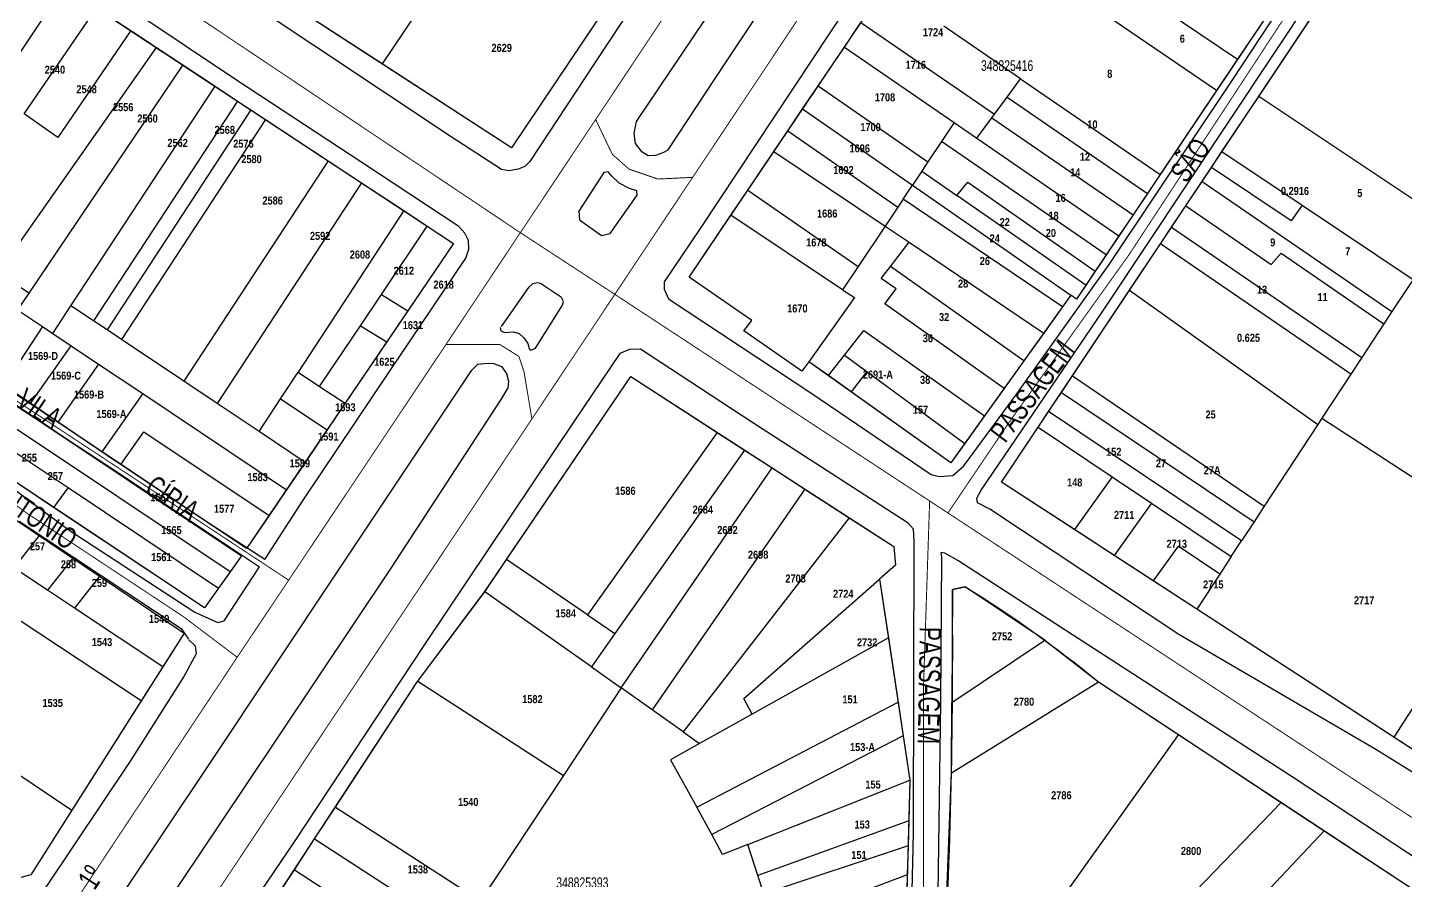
# Model space of a CAD drawing. Extents: x 203136 to 205923, y 4839890 to 4842982.
# Drawn here: x 205086 to 205344.3, y 4841258 to 4841417.9 of the extents above; entities that cross this region are included whole.
import ezdxf
from ezdxf.enums import TextEntityAlignment as Align

# ---------------------------------------------------------------- set-up
doc = ezdxf.new("R2010")
doc.units = 0
doc.header["$LTSCALE"] = 1.5
doc.header["$MEASUREMENT"] = 0
for name, color, linetype in [('CD_MALHA_LOTES', 40, 'CONTINUOUS'), ('CD_TXT_QUADRA', 7, 'CONTINUOUS'), ('RU-QUADRAS', 210, 'CONTINUOUS'), ('SV-EIXO-RUA-N-PAV', 6, 'CONTINUOUS'), ('SV-EIXO-RUA-PAV', 20, 'CONTINUOUS'), ('SV-RUA-NAO-PAV-S-GUIA-C-GUIA', 7, 'CONTINUOUS'), ('SV-RUA-PAVIM-S-GUIA-C-GUIA', 7, 'CONTINUOUS'), ('SV-TXT-RUA-N-PAV-S-GUIA-C-GUIA', 7, 'CONTINUOUS'), ('SV-TXT-RUA-PAV-S-GUIA-C-GUIA', 7, 'CONTINUOUS'), ('Th_NmrPort', 1, 'CONTINUOUS')]:
    doc.layers.add(name, color=color, linetype=linetype)
doc.styles.add('ARIAL', font='ARIAL.TTF')
doc.styles.get("Standard").update_dxf_attribs({"font": 'swisscbo.ttf'})

msp = doc.modelspace()

# ---------------------------------------------------------------- linework, layer by layer
at = {"layer": 'CD_MALHA_LOTES', "linetype": 'Continuous'}
for p, q in [((205316.76, 4841404.97), (205348.54, 4841452.64)), ((205177.5, 4841448.43), (205152.48, 4841411.08)), ((205201.74, 4841432.59), (205176.72, 4841395.35)), ((205068.89, 4841389.47), (205092.83, 4841425.53)), ((205292.27, 4841425.79), (205312.79, 4841411.97)), ((205085.36, 4841401.69), (205098.94, 4841421.51)), ((205098.94, 4841421.51), (205105.34, 4841417.29)), ((205152.48, 4841411.08), (205137.61, 4841420.72)), ((205308.85, 4841406.1), (205288.5, 4841419.97)), ((205105.34, 4841417.29), (205091.7, 4841397.26)), ((205105.34, 4841417.29), (205110.15, 4841414.12)), ((205239.1, 4841414.21), (205242.21, 4841418.82)), ((205242.21, 4841418.82), (205267.23, 4841401.64)), ((205272.14, 4841408.26), (205257.74, 4841418.15)), ((205316.82, 4841417.97), (205312.79, 4841411.97)), ((205080.53, 4841371.91), (205110.15, 4841414.12)), ((205110.15, 4841414.12), (205115.09, 4841410.86)), ((205234.22, 4841406.97), (205239.1, 4841414.21)), ((205239.1, 4841414.21), (205259.68, 4841400.07)), ((205312.79, 4841411.97), (205308.85, 4841406.1)), ((205115.09, 4841410.86), (205086.24, 4841368.09)), ((205115.09, 4841410.86), (205121.15, 4841406.87)), ((205176.72, 4841395.35), (205152.48, 4841411.08)), ((205094.15, 4841365.72), (205121.15, 4841406.87)), ((205121.15, 4841406.87), (205125.35, 4841404.1)), ((205231.28, 4841402.61), (205234.22, 4841406.97)), ((205234.22, 4841406.97), (205254.76, 4841392.7)), ((205269.6, 4841404.84), (205272.14, 4841408.26)), ((205272.14, 4841408.26), (205298.26, 4841390.31)), ((205308.85, 4841406.1), (205298.26, 4841390.31)), ((205125.35, 4841404.1), (205098.37, 4841362.9)), ((205125.35, 4841404.1), (205127.89, 4841402.42)), ((205267.23, 4841401.64), (205269.6, 4841404.84)), ((205269.6, 4841404.84), (205295.89, 4841386.79)), ((205309.86, 4841394.62), (205316.76, 4841404.97)), ((205352.51, 4841381.08), (205316.76, 4841404.97)), ((205091.7, 4841397.26), (205085.36, 4841401.69)), ((205127.89, 4841402.42), (205100.91, 4841361.2)), ((205127.89, 4841402.42), (205130.62, 4841400.62)), ((205228.51, 4841398.51), (205231.28, 4841402.61)), ((205231.28, 4841402.61), (205251.84, 4841388.33)), ((205263.91, 4841397.17), (205266.72, 4841400.96)), ((205266.72, 4841400.96), (205267.23, 4841401.64)), ((205266.72, 4841400.96), (205293.2, 4841382.78)), ((205130.62, 4841400.62), (205103.62, 4841359.39)), ((205130.62, 4841400.62), (205142.37, 4841392.88)), ((205225.91, 4841394.66), (205228.51, 4841398.51)), ((205228.51, 4841398.51), (205249.09, 4841384.2)), ((205259.68, 4841400.07), (205257.29, 4841396.5)), ((205259.68, 4841400.07), (205263.91, 4841397.17)), ((205257.29, 4841396.5), (205254.76, 4841392.7)), ((205288.17, 4841375.28), (205257.29, 4841396.5)), ((205263.91, 4841397.17), (205290.57, 4841378.85)), ((205221.03, 4841387.42), (205225.91, 4841394.66)), ((205225.91, 4841394.66), (205246.72, 4841380.65)), ((205307.89, 4841391.66), (205309.86, 4841394.62)), ((205309.86, 4841394.62), (205324.89, 4841384.58)), ((205142.37, 4841392.88), (205115.32, 4841351.57)), ((205142.37, 4841392.88), (205148.62, 4841388.76)), ((205253.6, 4841390.96), (205251.84, 4841388.33)), ((205254.76, 4841392.7), (205253.6, 4841390.96)), ((205253.6, 4841390.96), (205260.19, 4841386.38)), ((205306.13, 4841389.02), (205307.89, 4841391.66)), ((205322.84, 4841381.66), (205307.89, 4841391.66)), ((205148.62, 4841388.76), (205121.54, 4841347.41)), ((205148.62, 4841388.76), (205156.52, 4841383.56)), ((205250.11, 4841385.73), (205251.84, 4841388.33)), ((205251.84, 4841388.33), (205281.56, 4841367.7)), ((205260.19, 4841386.38), (205262.22, 4841388.9)), ((205262.22, 4841388.9), (205286.11, 4841372.22)), ((205298.26, 4841390.31), (205295.89, 4841386.79)), ((205303.09, 4841384.47), (205306.13, 4841389.02)), ((205306.13, 4841389.02), (205341.71, 4841364.63)), ((205217.83, 4841382.68), (205221.03, 4841387.42)), ((205221.03, 4841387.42), (205241.67, 4841373.08)), ((205250.11, 4841385.73), (205249.09, 4841384.2)), ((205280, 4841365.51), (205250.11, 4841385.73)), ((205284.34, 4841369.57), (205260.19, 4841386.38)), ((205295.89, 4841386.79), (205293.2, 4841382.78)), ((205156.52, 4841383.56), (205136.71, 4841353.3)), ((205156.52, 4841383.56), (205160.93, 4841380.65)), ((205249.09, 4841384.2), (205246.72, 4841380.65)), ((205293.2, 4841382.78), (205290.57, 4841378.85)), ((205300.44, 4841380.49), (205303.09, 4841384.47)), ((205303.09, 4841384.47), (205319.11, 4841373.46)), ((205324.89, 4841384.58), (205322.84, 4841381.66)), ((205324.89, 4841384.58), (205345.68, 4841370.68)), ((205152.33, 4841367.85), (205160.93, 4841380.65)), ((205160.93, 4841380.65), (205165.84, 4841377.41)), ((205210.03, 4841371.12), (205217.83, 4841382.68)), ((205238.76, 4841368.73), (205217.83, 4841382.68)), ((205246.72, 4841380.65), (205241.67, 4841373.08)), ((205246.72, 4841380.65), (205251.23, 4841377.62)), ((205298.35, 4841377.35), (205300.44, 4841380.49)), ((205300.44, 4841380.49), (205336.09, 4841356.06)), ((205247.76, 4841373.11), (205251.23, 4841377.62)), ((205251.23, 4841377.62), (205276.49, 4841360.62)), ((205290.57, 4841378.85), (205288.17, 4841375.28)), ((205165.84, 4841377.41), (205157.29, 4841364.8)), ((205288.17, 4841375.28), (205286.11, 4841372.22)), ((205292.53, 4841368.63), (205298.35, 4841377.35)), ((205334.02, 4841352.91), (205298.35, 4841377.35)), ((205319.11, 4841373.46), (205320.97, 4841375.6)), ((205320.97, 4841375.6), (205340.23, 4841362.37)), ((205241.67, 4841373.08), (205238.76, 4841368.73)), ((205246, 4841370.83), (205247.76, 4841373.11)), ((205272.76, 4841355.4), (205247.76, 4841373.11)), ((205086.24, 4841368.09), (205080.53, 4841371.91)), ((205221.76, 4841362.95), (205210.03, 4841371.12)), ((205248.83, 4841368.89), (205246, 4841370.83)), ((205286.11, 4841372.22), (205284.34, 4841369.57)), ((205345.68, 4841370.68), (205341.71, 4841364.63)), ((205086.24, 4841368.09), (205084.14, 4841364.97)), ((205148.39, 4841361.99), (205152.33, 4841367.85)), ((205152.33, 4841367.85), (205157.29, 4841364.8)), ((205240.98, 4841367.26), (205232.43, 4841355.25)), ((205238.76, 4841368.73), (205240.98, 4841367.26)), ((205246.7, 4841366.11), (205248.83, 4841368.89)), ((205281.56, 4841367.7), (205280, 4841365.51)), ((205282.59, 4841366.98), (205281.56, 4841367.7)), ((205281.84, 4841352.58), (205292.53, 4841368.63)), ((205284.34, 4841369.57), (205282.59, 4841366.98)), ((205292.53, 4841368.63), (205327.84, 4841343.49)), ((205084.14, 4841364.97), (205088.8, 4841361.86)), ((205090.76, 4841360.55), (205094.15, 4841365.72)), ((205098.37, 4841362.9), (205094.15, 4841365.72)), ((205157.29, 4841364.8), (205153.33, 4841358.95)), ((205269.08, 4841350.25), (205246.7, 4841366.11)), ((205280, 4841365.51), (205276.49, 4841360.62)), ((205100.91, 4841361.2), (205098.37, 4841362.9)), ((205220.28, 4841361.01), (205221.76, 4841362.95)), ((205340.23, 4841362.37), (205336.09, 4841356.06)), ((205341.71, 4841364.63), (205340.23, 4841362.37)), ((205088.8, 4841361.86), (205081.52, 4841350.68)), ((205088.8, 4841361.86), (205090.76, 4841360.55)), ((205090.76, 4841360.55), (205094.2, 4841358.24)), ((205103.62, 4841359.39), (205100.91, 4841361.2)), ((205140.75, 4841350.63), (205148.39, 4841361.99)), ((205148.39, 4841361.99), (205153.33, 4841358.95)), ((205231.15, 4841353.45), (205220.28, 4841361.01)), ((205239.12, 4841356.48), (205242.78, 4841361.12)), ((205242.78, 4841361.12), (205265.39, 4841345.1)), ((205276.49, 4841360.62), (205272.76, 4841355.4)), ((205086.52, 4841347.34), (205094.2, 4841358.24)), ((205094.2, 4841358.24), (205099.34, 4841354.81)), ((205115.32, 4841351.57), (205103.62, 4841359.39)), ((205153.33, 4841358.95), (205145.54, 4841347.46)), ((205099.34, 4841354.81), (205091.67, 4841343.9)), ((205099.34, 4841354.81), (205107.61, 4841349.28)), ((205232.43, 4841355.25), (205231.15, 4841353.45)), ((205236.1, 4841352.64), (205232.43, 4841355.25)), ((205236.1, 4841352.64), (205239.12, 4841356.48)), ((205239.12, 4841356.48), (205243.32, 4841353.4)), ((205272.76, 4841355.4), (205269.08, 4841350.25)), ((205336.09, 4841356.06), (205334.02, 4841352.91)), ((205133.43, 4841348.3), (205136.71, 4841353.3)), ((205136.71, 4841353.3), (205140.75, 4841350.63)), ((205175.77, 4841318.15), (205199.06, 4841352.5)), ((205199.06, 4841352.5), (205215.26, 4841342.01)), ((205240.35, 4841349.61), (205236.1, 4841352.64)), ((205243.32, 4841353.4), (205240.35, 4841349.61)), ((205243.32, 4841353.4), (205261.69, 4841339.94)), ((205279.78, 4841349.49), (205281.84, 4841352.58)), ((205281.84, 4841352.58), (205317.8, 4841328.19)), ((205334.02, 4841352.91), (205328.6, 4841344.64)), ((205086.52, 4841347.34), (205081.52, 4841350.68)), ((205107.61, 4841349.28), (205099.93, 4841338.37)), ((205107.61, 4841349.28), (205134.56, 4841331.25)), ((205121.54, 4841347.41), (205115.32, 4841351.57)), ((205140.75, 4841350.63), (205145.54, 4841347.46)), ((205259.07, 4841336.27), (205240.35, 4841349.61)), ((205269.08, 4841350.25), (205265.39, 4841345.1)), ((205277.38, 4841345.9), (205279.78, 4841349.49)), ((205279.78, 4841349.49), (205315.88, 4841325.26)), ((205083.84, 4841347.1), (205126.1, 4841318.84)), ((205091.67, 4841343.9), (205086.52, 4841347.34)), ((205129.41, 4841342.14), (205121.54, 4841347.41)), ((205129.41, 4841342.14), (205133.43, 4841348.3)), ((205133.43, 4841348.3), (205142.19, 4841342.51)), ((205145.54, 4841347.46), (205142.19, 4841342.51)), ((205123.98, 4841315.87), (205081.71, 4841344.13)), ((205265.39, 4841345.1), (205261.69, 4841339.94)), ((205275.45, 4841343), (205277.38, 4841345.9)), ((205313.51, 4841321.65), (205277.38, 4841345.9)), ((205328.6, 4841344.64), (205327.84, 4841343.49)), ((205328.6, 4841344.64), (205365.25, 4841320.87)), ((205099.93, 4841338.37), (205091.67, 4841343.9)), ((205103.5, 4841335.98), (205107.83, 4841342.13)), ((205107.83, 4841342.13), (205131.3, 4841326.44)), ((205138.03, 4841336.38), (205129.41, 4841342.14)), ((205142.19, 4841342.51), (205138.03, 4841336.38)), ((205215.26, 4841342.01), (205190.93, 4841307.81)), ((205215.26, 4841342.01), (205220.41, 4841338.68)), ((205268.56, 4841332.67), (205275.45, 4841343)), ((205275.45, 4841343), (205289.31, 4841333.7)), ((205327.84, 4841343.49), (205317.8, 4841328.19)), ((205261.69, 4841339.94), (205259.07, 4841336.27)), ((205084.04, 4841338.06), (205093.62, 4841331.65)), ((205103.5, 4841335.98), (205099.93, 4841338.37)), ((205138.03, 4841336.38), (205134.56, 4841331.25)), ((205220.41, 4841338.68), (205196.09, 4841304.3)), ((205220.41, 4841338.68), (205225.58, 4841335.33)), ((205090.9, 4841327.95), (205081.31, 4841334.34)), ((205127.07, 4841320.21), (205103.5, 4841335.98)), ((205197.29, 4841294.11), (205225.58, 4841335.33)), ((205225.58, 4841335.33), (205231.66, 4841331.39)), ((205289.31, 4841333.7), (205282.24, 4841323.78)), ((205289.31, 4841333.7), (205296.68, 4841328.75)), ((205093.62, 4841331.65), (205090.9, 4841327.95)), ((205093.62, 4841331.65), (205121.78, 4841312.81)), ((205134.56, 4841331.25), (205131.3, 4841326.44)), ((205231.66, 4841331.39), (205203.06, 4841290.01)), ((205231.66, 4841331.39), (205239.97, 4841326.01)), ((205282.24, 4841323.78), (205268.56, 4841332.67)), ((205296.68, 4841328.75), (205289.68, 4841318.94)), ((205296.68, 4841328.75), (205311.6, 4841318.74)), ((205119.15, 4841309.12), (205090.9, 4841327.95)), ((205131.3, 4841326.44), (205127.07, 4841320.21)), ((205239.97, 4841326.01), (205208.86, 4841285.89)), ((205239.97, 4841326.01), (205248.35, 4841320.59)), ((205317.8, 4841328.19), (205315.88, 4841325.26)), ((205083.65, 4841325.73), (205088.17, 4841322.68)), ((205289.68, 4841318.94), (205282.24, 4841323.78)), ((205315.88, 4841325.26), (205313.51, 4841321.65)), ((205088.17, 4841322.68), (205083.44, 4841316.59)), ((205088.17, 4841322.68), (205094.47, 4841318.45)), ((205311.6, 4841318.74), (205313.51, 4841321.65)), ((205365.25, 4841320.87), (205342.1, 4841284.87)), ((205094.47, 4841318.45), (205089.77, 4841312.4)), ((205094.47, 4841318.45), (205099.51, 4841315.05)), ((205126.1, 4841318.84), (205123.98, 4841315.87)), ((205248.35, 4841320.59), (205248.7, 4841317.1)), ((205296.99, 4841314.19), (205289.68, 4841318.94)), ((205301.63, 4841320.7), (205296.99, 4841314.19)), ((205309.44, 4841315.46), (205301.63, 4841320.7)), ((205311.6, 4841318.74), (205309.44, 4841315.46)), ((205107.32, 4841291.69), (205069.69, 4841316.55)), ((205089.77, 4841312.4), (205083.44, 4841316.59)), ((205123.98, 4841315.87), (205121.78, 4841312.81)), ((205171.69, 4841312.13), (205175.77, 4841318.15)), ((205190.93, 4841307.81), (205175.77, 4841318.15)), ((205248.7, 4841317.1), (205245.71, 4841314.48)), ((205099.51, 4841315.05), (205094.84, 4841309.04)), ((205099.51, 4841315.05), (205115.37, 4841304.38)), ((205220.25, 4841292.14), (205245.71, 4841314.48)), ((205245.71, 4841314.48), (205247.37, 4841303.5)), ((205261.77, 4841313.07), (205259.35, 4841312.56)), ((205276.66, 4841303.04), (205261.77, 4841313.07)), ((205305.14, 4841308.9), (205296.99, 4841314.19)), ((205309.44, 4841315.46), (205305.14, 4841308.9)), ((205094.84, 4841309.04), (205089.77, 4841312.4)), ((205121.78, 4841312.81), (205119.15, 4841309.12)), ((205159.14, 4841295.35), (205171.69, 4841312.13)), ((205191.69, 4841298.08), (205171.69, 4841312.13)), ((205259.35, 4841312.56), (205259.24, 4841291.36)), ((205111.38, 4841298.08), (205094.84, 4841309.04)), ((205342.1, 4841284.87), (205305.14, 4841308.9)), ((205190.93, 4841307.81), (205196.09, 4841304.3)), ((205115.37, 4841304.38), (205111.38, 4841298.08)), ((205196.09, 4841304.3), (205191.69, 4841298.08)), ((205247.37, 4841303.5), (205221.79, 4841289.17)), ((205247.37, 4841303.5), (205249.19, 4841291.45)), ((205259.24, 4841291.36), (205276.66, 4841303.04)), ((205276.66, 4841303.04), (205286.7, 4841295.26)), ((205111.38, 4841298.08), (205107.32, 4841291.69)), ((205191.69, 4841298.08), (205197.29, 4841294.11)), ((205143.71, 4841271.79), (205158.98, 4841295.14)), ((205158.98, 4841295.14), (205159.14, 4841295.35)), ((205159.14, 4841295.35), (205186.44, 4841277.69)), ((205259.16, 4841278.18), (205286.7, 4841295.26)), ((205286.7, 4841295.26), (205301.74, 4841285.35)), ((205197.29, 4841294.11), (205186.44, 4841277.69)), ((205203.06, 4841290.01), (205197.29, 4841294.11)), ((205107.32, 4841291.69), (205094.31, 4841271.17)), ((205208.86, 4841285.89), (205203.06, 4841290.01)), ((205211.42, 4841271.74), (205249.19, 4841291.45)), ((205221.79, 4841289.17), (205220.25, 4841292.14)), ((205249.19, 4841291.45), (205250.15, 4841285.11)), ((205259.17, 4841278.47), (205259.24, 4841291.36)), ((205221.79, 4841289.17), (205211.98, 4841283.67)), ((205071.42, 4841286.57), (205094.31, 4841271.17)), ((205208.86, 4841285.89), (205211.98, 4841283.67)), ((205250.15, 4841285.11), (205214.23, 4841266.62)), ((205250.15, 4841285.11), (205251.4, 4841276.81)), ((205301.74, 4841285.35), (205274.89, 4841247.73)), ((205301.74, 4841285.35), (205320.98, 4841272.66)), ((205351.78, 4841278.58), (205342.1, 4841284.87)), ((205211.98, 4841283.67), (205206.54, 4841280.62)), ((205206.54, 4841280.62), (205211.42, 4841271.74)), ((205186.44, 4841277.69), (205170.91, 4841254.19)), ((205258.06, 4841249.86), (205259.16, 4841278.18)), ((205259.16, 4841278.18), (205259.17, 4841278.47)), ((205221.02, 4841264.75), (205251.4, 4841276.81)), ((205251.4, 4841276.81), (205251.19, 4841269.23)), ((205139.8, 4841265.81), (205143.71, 4841271.79)), ((205143.71, 4841271.79), (205170.91, 4841254.19)), ((205214.23, 4841266.62), (205211.42, 4841271.74)), ((205320.98, 4841272.66), (205294.44, 4841245.25)), ((205320.98, 4841272.66), (205329.04, 4841267.34)), ((205094.31, 4841271.17), (205086.64, 4841259.09)), ((205251.19, 4841269.23), (205222.89, 4841258.96)), ((205251.19, 4841269.23), (205251.05, 4841264.53)), ((205216.29, 4841262.87), (205214.23, 4841266.62)), ((205329.04, 4841267.34), (205299.55, 4841236.05)), ((205329.04, 4841267.34), (205346.15, 4841256.06)), ((205136.02, 4841260.04), (205139.8, 4841265.81)), ((205139.8, 4841265.81), (205166.96, 4841248.23)), ((205221.02, 4841264.75), (205216.29, 4841262.87)), ((205222.89, 4841258.96), (205221.02, 4841264.75)), ((205251.05, 4841264.53), (205224.01, 4841255.5)), ((205251.05, 4841264.53), (205250.9, 4841259.08)), ((205086.64, 4841259.09), (205083.39, 4841258.19)), ((205132.88, 4841255.23), (205136.02, 4841260.04)), ((205136.02, 4841260.04), (205163.16, 4841242.48)), ((205224.01, 4841255.5), (205222.89, 4841258.96)), ((205250.9, 4841259.08), (205225.9, 4841249.66)), ((205250.9, 4841259.08), (205250.81, 4841256.01))]:
    msp.add_line(p, q, dxfattribs=at)
for p in [(205171.69, 4841312.13), (205197.29, 4841294.11), (205197.29, 4841294.11)]:
    msp.add_point(p, dxfattribs=at)
at = {"layer": 'RU-QUADRAS', "color": 6, "linetype": 'Continuous'}
for points in [[(205103.95, 4841442.56), (205180.73, 4841565.18), (205256.56, 4841514.2), (205176.72, 4841395.35)], [(205210.03, 4841371.12), (205291.11, 4841491.3), (205343.02, 4841456.99), (205282.59, 4841366.98), (205281.56, 4841367.7), (205259.07, 4841336.27), (205232.43, 4841355.25), (205231.15, 4841353.45), (205220.28, 4841361.01), (205221.76, 4841362.95)], [(204828.07, 4841429.19), (204859.89, 4841476.33), (205115.37, 4841304.38), (205086.64, 4841259.09), (205083.39, 4841258.19), (204828.22, 4841428.15)], [(204995.15, 4841394.91), (205037.72, 4841461.85), (205165.84, 4841377.41), (205127.07, 4841320.21), (205076.68, 4841353.92), (205075.74, 4841352.52), (205126.1, 4841318.84), (205119.15, 4841309.12), (205076.84, 4841337.32), (205078.03, 4841338.98)], [(205268.56, 4841332.67), (205348.54, 4841452.64), (205448.76, 4841386.55), (205448.63, 4841385.58), (205398.29, 4841319.83), (205364.07, 4841270.59)]]:
    msp.add_lwpolyline(points, close=True, dxfattribs=at)
for points in [[(205120.65, 4841235.6), (205121.14, 4841237.28), (205158.98, 4841295.14), (205171.7, 4841312.15), (205199.06, 4841352.5), (205248.35, 4841320.59), (205248.7, 4841317.1), (205245.71, 4841314.48), (205251.4, 4841276.81), (205250.48, 4841244.15), (205210.79, 4841207.59), (205213.06, 4841206.05), (205247.98, 4841236.9), (205251.08, 4841234.39), (205245.11, 4841153.21), (205241.54, 4841153.3), (205165.67, 4841202.97), (205166.96, 4841203.96), (205122.01, 4841233.11, -0.2529913339)], [(205250.56, 4841146.53), (205257.46, 4841234.38, 0.0167439565), (205259.35, 4841312.56), (205261.77, 4841313.07, -0.0332403083), (205286.7, 4841295.26), (205394.36, 4841224.28), (205347.61, 4841164.39), (205306.01, 4841200.62), (205301.9, 4841195.29), (205344.69, 4841159.27), (205308.06, 4841107.61, 0.0207132607)]]:
    msp.add_lwpolyline(points, format="xyb", close=True, dxfattribs=at)
at = {"layer": 'SV-EIXO-RUA-N-PAV', "const_width": 0.18, "flags": 128}
msp.add_lwpolyline([(205076.12, 4841353.07), (205134.95, 4841314.31)], dxfattribs=at)
at = {"layer": 'SV-EIXO-RUA-PAV', "const_width": 0.18, "flags": 128}
for points in [[(204958.77, 4841049.34), (204993.9, 4841102.15), (204998.39, 4841108.91), (205087.2, 4841242.39), (205125.3, 4841299.86), (205134.69, 4841313.91), (205164.42, 4841358.45), (205178.37, 4841379.43), (205192.49, 4841400.64), (205270.64, 4841518.11), (205359.88, 4841652.24), (205387.33, 4841693.5), (205408.37, 4841725.12), (205417.95, 4841739.52), (205419.07, 4841745.84), (205438.77, 4841777.24)], [(205443.42, 4841745.88), (205439.6, 4841740.05), (205411.5, 4841697.12), (205409.7, 4841688.9), (205403.4, 4841679.42), (205377.16, 4841639.99), (205288.24, 4841506.37), (205210.67, 4841389.8), (205196.08, 4841367.87), (205180.54, 4841344.52), (205108.81, 4841236.73), (205101.98, 4841226.46), (205015.95, 4841097.18), (205011.47, 4841090.45), (204984.12, 4841049.34)], [(204636.872014, 4841741.2499), (204782.35, 4841643.52), (204884.46, 4841576.03), (204891.55, 4841571.07), (204899.04, 4841566.14), (204906.75, 4841561.15), (205009.83, 4841492.19), (205040.85, 4841471.44), (205095.6, 4841434.8), (205178.37, 4841379.43), (205196.08, 4841367.87), (205255.08, 4841329.15), (205258.51, 4841326.9), (205359.87, 4841260.37), (205375.79, 4841249.49), (205402.66, 4841230.21), (205438.18, 4841206.88), (205451.31, 4841197.91), (205460.4, 4841191.7), (205505.68, 4841165.26), (205528.45, 4841147.48), (205532.36, 4841138.96)], [(204855.81, 4841484.01), (204873.32, 4841471.54), (204917.93, 4841442.17), (204951.17, 4841419.45), (204990.68, 4841393.5), (205015.87, 4841376.64), (205041.36, 4841359.19), (205057.15, 4841348.11), (205085.55, 4841327.09), (205115.18, 4841307.5), (205125.3, 4841299.86)], [(205258.51, 4841326.9), (205270.01, 4841343.94), (205292.4, 4841375.22), (205320.83, 4841418.57), (205338.24, 4841445.22), (205351.57, 4841464.13)], [(205192.49, 4841400.64), (205195.6, 4841394.12)], [(205195.6, 4841394.12), (205198.76, 4841391.33)], [(205198.76, 4841391.33), (205204.15, 4841389.48)], [(205204.15, 4841389.48), (205210.67, 4841389.8)], [(205164.42, 4841358.45), (205174.59, 4841358.45)], [(205174.59, 4841358.45), (205178.12, 4841356.22)], [(205178.12, 4841356.22), (205179.05, 4841353.43)], [(205179.05, 4841353.43), (205180.54, 4841344.52)], [(205255.08, 4841329.15), (205253.95, 4841294.81), (205253.95, 4841244.18), (205251.5, 4841202.86), (205248.69, 4841156.79), (205247.76, 4841151), (205246.33, 4841145.97), (205239.88, 4841134.88)]]:
    msp.add_lwpolyline(points, dxfattribs=at)
at = {"layer": 'SV-RUA-NAO-PAV-S-GUIA-C-GUIA'}
msp.add_lwpolyline([(205130.49, 4841318.19), (205118.79, 4841325.74), (205100.93, 4841337.69), (205076.79, 4841354.04), (205075.4, 4841352.53), (205103.45, 4841334.16), (205126.09, 4841319.07), (205129.48, 4841316.81)], dxfattribs=at)
at = {"layer": 'SV-RUA-PAVIM-S-GUIA-C-GUIA'}
for points in [[(205392.44, 4841688.92), (205368.12, 4841652.31), (205333.96, 4841601.15), (205308.7, 4841563.13), (205284.81, 4841527.2), (205252.19, 4841478.23), (205227.77, 4841441.42), (205200.09, 4841400.29)], [(205205.11, 4841394.46), (205206.06, 4841394.93), (205216.84, 4841411.27), (205243.32, 4841451.03), (205278.39, 4841503.39), (205314.97, 4841558.53), (205365.13, 4841634.07), (205396.79, 4841681.65), (205398.41, 4841684.24)], [(205182.64, 4841568.74), (205188.12, 4841565.1), (205240, 4841530.69), (205258.75, 4841518.23), (205260.05, 4841516.92), (205260.52, 4841515.67), (205260.34, 4841514.24), (205259.5, 4841512.35), (205239.22, 4841481.86), (205213.18, 4841442.89), (205192.21, 4841411.08), (205180.17, 4841392.77), (205179.19, 4841391.81), (205177.96, 4841391.34), (205176.22, 4841390.99), (205174.87, 4841391.28), (205165.41, 4841397.41), (205114.65, 4841431.2), (205101.39, 4841439.93)], [(205362.56, 4841267.78), (205338.73, 4841282.57), (205301.76, 4841304.15), (205266.36, 4841327.61), (205264.08, 4841328.77), (205263.9, 4841329.69), (205264.76, 4841331.2), (205287.66, 4841364.89), (205342.85, 4841447.93), (205348.51, 4841455.65)], [(205130.49, 4841318.19), (205137.65, 4841329.32), (205153.83, 4841353.39), (205165.82, 4841371.22), (205168.17, 4841374.66), (205168.7, 4841376.32), (205168.63, 4841377.98), (205167.99, 4841379.34), (205166.85, 4841380.58), (205148.65, 4841392.61), (205125.17, 4841407.99), (205096.13, 4841427.5), (205070.76, 4841444.38)], [(205200.09, 4841400.29), (205199.63, 4841398.08), (205199.89, 4841396.11), (205201.02, 4841394.7), (205202.33, 4841393.88), (205203.78, 4841393.94), (205205.11, 4841394.46)], [(205189.32, 4841383.53), (205189.49, 4841381.84), (205193.59, 4841378.89), (205195.2, 4841379.25), (205200.24, 4841386.45), (205200.23, 4841387.26), (205198.8, 4841387.7), (205196.9, 4841388.69), (205195.53, 4841390.03), (205194.81, 4841390.84), (205193.99, 4841390.71), (205189.32, 4841383.43)], [(205174.58, 4841361.66), (205174.71, 4841361.01), (205175.43, 4841360.74), (205177.09, 4841360.86), (205178.15, 4841360.55), (205179.04, 4841359.71), (205179.78, 4841358.66), (205180.08, 4841357.51), (205180.36, 4841357.42), (205181.24, 4841357.79), (205186.26, 4841365.84), (205186.46, 4841366.56), (205186.09, 4841367.27), (205182.17, 4841369.92), (205181.6, 4841370.05), (205180.67, 4841369.81), (205179.87, 4841369.17), (205174.75, 4841361.85)], [(205251.55, 4841245.19), (205252.04, 4841266.9), (205252.1, 4841295.55), (205252.19, 4841321.64), (205252.04, 4841323.85), (205251.03, 4841325), (205221.56, 4841344.02), (205200.88, 4841357.62), (205198.85, 4841357.54), (205197, 4841356.78), (205188.43, 4841344.09), (205160.26, 4841302.09), (205135.96, 4841265.24), (205118.21, 4841239.08)], [(205050.29, 4841355.96), (205093.8, 4841323.7), (205117.38, 4841308.29), (205121.66, 4841306.38), (205122.88, 4841306.71), (205129.48, 4841316.81)], [(205060.38, 4841190.02), (205086.8, 4841230.01), (205120.19, 4841279.96), (205144.41, 4841316.35), (205169.29, 4841353.64), (205170.41, 4841354.8), (205171.52, 4841354.92), (205173.22, 4841355), (205174.83, 4841354.32), (205175.79, 4841353.03), (205176.13, 4841351.62), (205176.03, 4841350.33), (205174.7, 4841348.17), (205154.22, 4841316.74), (205126.47, 4841275.25), (205099.34, 4841234.7), (205070, 4841190.97)], [(205084.45, 4841325.35), (205114.78, 4841305.27), (205116.17, 4841303.25)], [(205396.58, 4841226.36), (205396.19, 4841228.57), (205380.03, 4841239.81), (205349.97, 4841259.68), (205323.41, 4841277.2), (205279.73, 4841305.42), (205260.34, 4841317.97), (205257.95, 4841319.39), (205257.18, 4841319.52), (205257.3, 4841318.6), (205257.13, 4841291.47), (205256.5, 4841246.7), (205251.95, 4841176.66), (205250.68, 4841151.22), (205249.98, 4841150.82), (205248.85, 4841147.8), (205249.05, 4841146.55), (205259.36, 4841139.63), (205284.47, 4841123.4), (205307.36, 4841107.58), (205308.21, 4841107.72), (205308.99, 4841108.43)], [(205116.27, 4841303.11), (205117.44, 4841302.01), (205117.6, 4841300.48), (205115.28, 4841296.25), (205105.24, 4841280.38), (205089.45, 4841256.8), (205087.28, 4841253.51), (205085.87, 4841253.03)]]:
    msp.add_lwpolyline(points, dxfattribs=at)
msp.add_lwpolyline([(205260.33, 4841453.08), (205229.5, 4841406.53), (205212.07, 4841380.19), (205205.35, 4841370.19), (205205.33, 4841368.82), (205206.12, 4841367.03), (205232.79, 4841349.41), (205255.37, 4841334.09), (205256.84, 4841333.71), (205259.42, 4841333.92), (205261.51, 4841335.74), (205271.41, 4841349.21), (205288.74, 4841373.46), (205311.9, 4841408.12), (205345.09, 4841458.54), (205345.32, 4841460.32), (205344.27, 4841461.43), (205322.36, 4841476.04), (205290.26, 4841495.83), (205289.48, 4841496.05), (205287.94, 4841494.48)], close=True, dxfattribs=at)

# ---------------------------------------------------------------- texts
at = {"layer": 'CD_TXT_QUADRA', "linetype": 'Continuous', "style": 'ARIAL', "width": 0.7}
for s, p in [('348825416', (205264.71, 4841409.74)), ('348825393', (205185.1, 4841256.6))]:
    msp.add_text(s, height=2, dxfattribs=at).set_placement(p)
at = {"layer": 'SV-TXT-RUA-N-PAV-S-GUIA-C-GUIA', "style": 'ARIAL', "width": 0.7}
msp.add_text('VILA                   CÍRIA', height=4, rotation=326, dxfattribs=at).set_placement((205083.6, 4841347.19))
at = {"layer": 'SV-TXT-RUA-PAV-S-GUIA-C-GUIA', "style": 'ARIAL', "width": 0.7}
for s, rotation, p in [('SÃO', 55, (205303.21, 4841388.52)), ('PASSAGEM', 53, (205269.27, 4841339.82)), ('ANTONIO', 326, (205078.75, 4841329.76)), ('PASSAGEM', 269, (205253.24, 4841305.57)), ('1º', 57, (205098.571106, 4841256.02909))]:
    msp.add_text(s, height=4, rotation=rotation, dxfattribs=at).set_placement(p)
at = {"layer": 'Th_NmrPort', "color": 1}
for s, p in [('1724', (205253.798554, 4841416.997271)), ('6', (205301.958554, 4841415.787271)), ('2629', (205172.968554, 4841414.067271)), ('1716', (205250.578554, 4841410.897271)), ('2540', (205089.238554, 4841409.967271)), ('8', (205288.358554, 4841409.207271)), ('2548', (205095.168554, 4841406.307271)), ('2556', (205102.028554, 4841402.957271)), ('1708', (205244.808554, 4841404.797271)), ('2560', (205106.588554, 4841400.827271)), ('2568', (205121.058554, 4841398.697271)), ('1700', (205242.098554, 4841399.207271)), ('10', (205284.638554, 4841399.717271)), ('2562', (205112.228554, 4841396.257271)), ('2576', (205124.558554, 4841396.107271)), ('1696', (205240.068554, 4841395.227271)), ('2580', (205126.078554, 4841393.217271)), ('12', (205283.228554, 4841393.657271)), ('1692', (205237.018554, 4841391.157271)), ('14', (205281.418554, 4841390.727271)), ('0.2916', (205320.928554, 4841387.237271)), ('2586', (205130.038554, 4841385.447271)), ('16', (205278.668554, 4841385.957271)), ('5', (205335.228554, 4841386.847271)), ('1686', (205233.968554, 4841383.017271)), ('18', (205277.348554, 4841382.597271)), ('22', (205268.198554, 4841381.407271)), ('2592', (205138.938554, 4841378.827271)), ('1678', (205231.938554, 4841377.597271)), ('24', (205266.328554, 4841378.357271)), ('20', (205276.838554, 4841379.377271)), ('9', (205318.908554, 4841377.607271)), ('2608', (205146.398554, 4841375.327271)), ('7', (205332.968554, 4841375.957271)), ('2612', (205154.618554, 4841372.287271)), ('26', (205264.468554, 4841374.127271)), ('2618', (205162.078554, 4841369.697271)), ('28', (205260.398554, 4841369.887271)), ('13', (205316.428554, 4841368.747271)), ('11', (205327.768554, 4841367.347271)), ('1670', (205228.378554, 4841365.227271)), ('1631', (205156.328554, 4841362.097271)), ('32', (205256.848554, 4841363.617271)), ('36', (205253.798554, 4841359.637271)), ('0.625', (205312.698554, 4841359.727271)), ('1569-D', (205086.088554, 4841356.327271)), ('1625', (205150.968554, 4841355.227271)), ('1569-C', (205090.398554, 4841352.637271)), ('2691-A', (205242.568554, 4841352.837271)), ('38', (205253.288554, 4841351.847271)), ('1569-B', (205094.708554, 4841349.097271)), ('1593', (205143.658554, 4841346.707271)), ('157', (205251.928554, 4841346.247271)), ('1569-A', (205098.918554, 4841345.447271)), ('25', (205306.788554, 4841345.357271)), ('1591', (205140.468554, 4841341.227271)), ('152', (205288.148554, 4841338.367271)), ('255', (205084.908554, 4841337.247271)), ('1589', (205135.138554, 4841336.197271)), ('27', (205297.468554, 4841336.187271)), ('257', (205089.778554, 4841333.807271)), ('1583', (205127.218554, 4841333.617271)), ('27A', (205306.458554, 4841334.917271)), ('1586', (205196.138554, 4841331.047271)), ('148', (205280.838554, 4841332.617271)), ('1567', (205109.018554, 4841329.837271)), ('1577', (205120.948554, 4841327.687271)), ('2684', (205210.658554, 4841327.537271)), ('2711', (205289.628554, 4841326.537271)), ('1565', (205111.068554, 4841323.687271)), ('2692', (205215.278554, 4841323.707271)), ('257', (205086.448554, 4841320.657271)), ('2713', (205299.488554, 4841321.117271)), ('1561', (205109.178554, 4841318.617271)), ('2698', (205221.028554, 4841319.087271)), ('258', (205092.248554, 4841317.277271)), ('259', (205098.048554, 4841313.787271)), ('2708', (205228.048554, 4841314.617271)), ('2715', (205306.328554, 4841313.497271)), ('2724', (205236.978554, 4841311.747271)), ('2717', (205334.608554, 4841310.547271)), ('1584', (205184.968554, 4841308.077271)), ('1549', (205108.758554, 4841307.057271)), ('1543', (205098.058554, 4841302.707271)), ('2732', (205241.448554, 4841302.657271)), ('2752', (205266.748554, 4841303.797271)), ('1582', (205178.728554, 4841292.007271)), ('151', (205238.728554, 4841291.967271)), ('1535', (205088.808554, 4841291.287271)), ('2780', (205270.858554, 4841291.537271)), ('153-A', (205240.168554, 4841283.027271)), ('155', (205243.038554, 4841276.007271)), ('2786', (205277.858554, 4841273.997271)), ('1540', (205166.698554, 4841272.737271)), ('153', (205241.008554, 4841268.507271)), ('2800', (205302.168554, 4841263.557271)), ('151', (205240.398554, 4841262.797271)), ('1538', (205157.258554, 4841260.097271))]:
    msp.add_text(s, height=1.5, dxfattribs=at).set_placement(p, align=Align.MIDDLE_LEFT)

doc.saveas('drawing.dxf')
